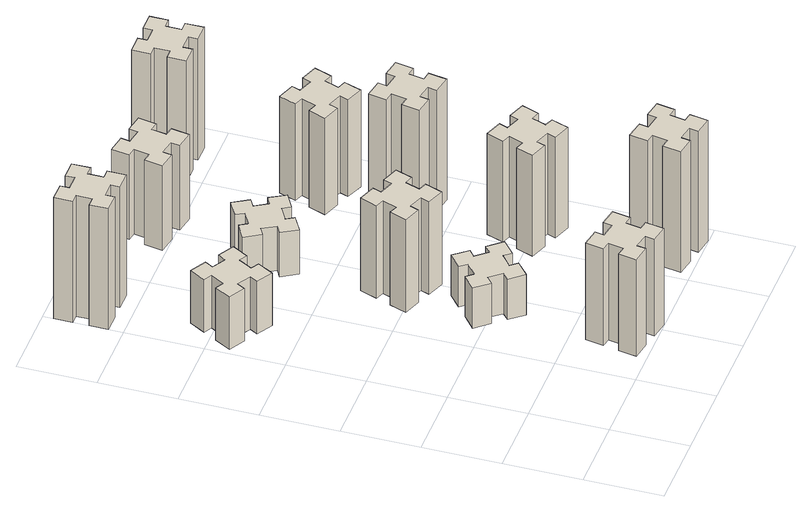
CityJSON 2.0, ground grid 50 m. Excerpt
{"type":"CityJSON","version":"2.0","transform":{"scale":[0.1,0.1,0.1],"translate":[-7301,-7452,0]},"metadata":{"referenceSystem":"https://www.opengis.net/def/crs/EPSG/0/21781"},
"CityObjects":{
"building1":{"type":"Building","attributes":{"class":"1000","function":"1000","usage":"1000","yearOfConstruction":2016,"roofType":"1000","measuredHeight":72,"storeysAboveGround":30,"storeysBelowGround":0},"geometry":[{"type":"Solid","lod":"1","boundaries":[[[[0,1,2,3,4,5,6,7,8,9,10,11,12,13,14,15,16,17,18,19]],[[17,16,20,21]],[[16,15,22,20]],[[15,14,23,22]],[[14,13,24,23]],[[13,12,25,24]],[[12,11,26,25]],[[11,10,27,26]],[[10,9,28,27]],[[9,8,29,28]],[[8,7,30,29]],[[7,6,31,30]],[[6,5,32,31]],[[5,4,33,32]],[[4,3,34,33]],[[3,2,35,34]],[[2,1,36,35]],[[1,0,37,36]],[[0,19,38,37]],[[19,18,39,38]],[[18,17,21,39]],[[24,25,26,27,28,29,30,31,32,33,34,35,36,37,38,39,21,20,22,23]]]]}]},
"building2":{"type":"Building","attributes":{"class":"1000","function":"1000","usage":"1000","yearOfConstruction":2016,"roofType":"1000","measuredHeight":39,"storeysAboveGround":30,"storeysBelowGround":0},"geometry":[{"type":"Solid","lod":"1","boundaries":[[[[40,41,42,43,44,45,46,47,48,49,50,51,52,53,54,55,56,57,58,59]],[[57,56,60,61]],[[56,55,62,60]],[[55,54,63,62]],[[54,53,64,63]],[[53,52,65,64]],[[52,51,66,65]],[[51,50,67,66]],[[50,49,68,67]],[[49,48,69,68]],[[48,47,70,69]],[[47,46,71,70]],[[46,45,72,71]],[[45,44,73,72]],[[44,43,74,73]],[[43,42,75,74]],[[42,41,76,75]],[[41,40,77,76]],[[40,59,78,77]],[[59,58,79,78]],[[58,57,61,79]],[[64,65,66,67,68,69,70,71,72,73,74,75,76,77,78,79,61,60,62,63]]]]}]},
"building3":{"type":"Building","attributes":{"class":"1000","function":"1000","usage":"1000","yearOfConstruction":2016,"roofType":"1000","measuredHeight":90,"storeysAboveGround":30,"storeysBelowGround":0},"geometry":[{"type":"Solid","lod":"1","boundaries":[[[[80,81,82,83,84,85,86,87,88,89,90,91,92,93,94,95,96,97,98,99]],[[97,96,100,101]],[[96,95,102,100]],[[95,94,103,102]],[[94,93,104,103]],[[93,92,105,104]],[[92,91,106,105]],[[91,90,107,106]],[[90,89,108,107]],[[89,88,109,108]],[[88,87,110,109]],[[87,86,111,110]],[[86,85,112,111]],[[85,84,113,112]],[[84,83,114,113]],[[83,82,115,114]],[[82,81,116,115]],[[81,80,117,116]],[[80,99,118,117]],[[99,98,119,118]],[[98,97,101,119]],[[104,105,106,107,108,109,110,111,112,113,114,115,116,117,118,119,101,100,102,103]]]]}]},
"building4":{"type":"Building","attributes":{"class":"1000","function":"1000","usage":"1000","yearOfConstruction":2016,"roofType":"1000","measuredHeight":30,"storeysAboveGround":30,"storeysBelowGround":0},"geometry":[{"type":"Solid","lod":"1","boundaries":[[[[120,121,122,123,124,125,126,127,128,129,130,131,132,133,134,135,136,137,138,139]],[[137,136,140,141]],[[136,135,142,140]],[[135,134,143,142]],[[134,133,144,143]],[[133,132,145,144]],[[132,131,146,145]],[[131,130,147,146]],[[130,129,148,147]],[[129,128,149,148]],[[128,127,150,149]],[[127,126,151,150]],[[126,125,152,151]],[[125,124,153,152]],[[124,123,154,153]],[[123,122,155,154]],[[122,121,156,155]],[[121,120,157,156]],[[120,139,158,157]],[[139,138,159,158]],[[138,137,141,159]],[[144,145,146,147,148,149,150,151,152,153,154,155,156,157,158,159,141,140,142,143]]]]}]},
"building5":{"type":"Building","attributes":{"class":"1000","function":"1000","usage":"1000","yearOfConstruction":2016,"roofType":"1000","measuredHeight":69,"storeysAboveGround":30,"storeysBelowGround":0},"geometry":[{"type":"Solid","lod":"1","boundaries":[[[[160,161,162,163,164,165,166,167,168,169,170,171,172,173,174,175,176,177,178,179]],[[177,176,180,181]],[[176,175,182,180]],[[175,174,183,182]],[[174,173,184,183]],[[173,172,185,184]],[[172,171,186,185]],[[171,170,187,186]],[[170,169,188,187]],[[169,168,189,188]],[[168,167,190,189]],[[167,166,191,190]],[[166,165,192,191]],[[165,164,193,192]],[[164,163,194,193]],[[163,162,195,194]],[[162,161,196,195]],[[161,160,197,196]],[[160,179,198,197]],[[179,178,199,198]],[[178,177,181,199]],[[184,185,186,187,188,189,190,191,192,193,194,195,196,197,198,199,181,180,182,183]]]]}]},
"building6":{"type":"Building","attributes":{"class":"1000","function":"1000","usage":"1000","yearOfConstruction":2016,"roofType":"1000","measuredHeight":33,"storeysAboveGround":30,"storeysBelowGround":0},"geometry":[{"type":"Solid","lod":"1","boundaries":[[[[200,201,202,203,204,205,206,207,208,209,210,211,212,213,214,215,216,217,218,219]],[[217,216,220,221]],[[216,215,222,220]],[[215,214,223,222]],[[214,213,224,223]],[[213,212,225,224]],[[212,211,226,225]],[[211,210,227,226]],[[210,209,228,227]],[[209,208,229,228]],[[208,207,230,229]],[[207,206,231,230]],[[206,205,232,231]],[[205,204,233,232]],[[204,203,234,233]],[[203,202,235,234]],[[202,201,236,235]],[[201,200,237,236]],[[200,219,238,237]],[[219,218,239,238]],[[218,217,221,239]],[[224,225,226,227,228,229,230,231,232,233,234,235,236,237,238,239,221,220,222,223]]]]}]},
"building7":{"type":"Building","attributes":{"class":"1000","function":"1000","usage":"1000","yearOfConstruction":2016,"roofType":"1000","measuredHeight":90,"storeysAboveGround":30,"storeysBelowGround":0},"geometry":[{"type":"Solid","lod":"1","boundaries":[[[[240,241,242,243,244,245,246,247,248,249,250,251,252,253,254,255,256,257,258,259]],[[257,256,260,261]],[[256,255,262,260]],[[255,254,263,262]],[[254,253,264,263]],[[253,252,265,264]],[[252,251,266,265]],[[251,250,267,266]],[[250,249,268,267]],[[249,248,269,268]],[[248,247,270,269]],[[247,246,271,270]],[[246,245,272,271]],[[245,244,273,272]],[[244,243,274,273]],[[243,242,275,274]],[[242,241,276,275]],[[241,240,277,276]],[[240,259,278,277]],[[259,258,279,278]],[[258,257,261,279]],[[264,265,266,267,268,269,270,271,272,273,274,275,276,277,278,279,261,260,262,263]]]]}]},
"building8":{"type":"Building","attributes":{"class":"1000","function":"1000","usage":"1000","yearOfConstruction":2016,"roofType":"1000","measuredHeight":63,"storeysAboveGround":30,"storeysBelowGround":0},"geometry":[{"type":"Solid","lod":"1","boundaries":[[[[280,281,282,283,284,285,286,287,288,289,290,291,292,293,294,295,296,297,298,299]],[[297,296,300,301]],[[296,295,302,300]],[[295,294,303,302]],[[294,293,304,303]],[[293,292,305,304]],[[292,291,306,305]],[[291,290,307,306]],[[290,289,308,307]],[[289,288,309,308]],[[288,287,310,309]],[[287,286,311,310]],[[286,285,312,311]],[[285,284,313,312]],[[284,283,314,313]],[[283,282,315,314]],[[282,281,316,315]],[[281,280,317,316]],[[280,299,318,317]],[[299,298,319,318]],[[298,297,301,319]],[[304,305,306,307,308,309,310,311,312,313,314,315,316,317,318,319,301,300,302,303]]]]}]},
"building9":{"type":"Building","attributes":{"class":"1000","function":"1000","usage":"1000","yearOfConstruction":2016,"roofType":"1000","measuredHeight":75,"storeysAboveGround":30,"storeysBelowGround":0},"geometry":[{"type":"Solid","lod":"1","boundaries":[[[[320,321,322,323,324,325,326,327,328,329,330,331,332,333,334,335,336,337,338,339]],[[337,336,340,341]],[[336,335,342,340]],[[335,334,343,342]],[[334,333,344,343]],[[333,332,345,344]],[[332,331,346,345]],[[331,330,347,346]],[[330,329,348,347]],[[329,328,349,348]],[[328,327,350,349]],[[327,326,351,350]],[[326,325,352,351]],[[325,324,353,352]],[[324,323,354,353]],[[323,322,355,354]],[[322,321,356,355]],[[321,320,357,356]],[[320,339,358,357]],[[339,338,359,358]],[[338,337,341,359]],[[344,345,346,347,348,349,350,351,352,353,354,355,356,357,358,359,341,340,342,343]]]]}]},
"building10":{"type":"Building","attributes":{"class":"1000","function":"1000","usage":"1000","yearOfConstruction":2016,"roofType":"1000","measuredHeight":90,"storeysAboveGround":30,"storeysBelowGround":0},"geometry":[{"type":"Solid","lod":"1","boundaries":[[[[360,361,362,363,364,365,366,367,368,369,370,371,372,373,374,375,376,377,378,379]],[[377,376,380,381]],[[376,375,382,380]],[[375,374,383,382]],[[374,373,384,383]],[[373,372,385,384]],[[372,371,386,385]],[[371,370,387,386]],[[370,369,388,387]],[[369,368,389,388]],[[368,367,390,389]],[[367,366,391,390]],[[366,365,392,391]],[[365,364,393,392]],[[364,363,394,393]],[[363,362,395,394]],[[362,361,396,395]],[[361,360,397,396]],[[360,379,398,397]],[[379,378,399,398]],[[378,377,381,399]],[[384,385,386,387,388,389,390,391,392,393,394,395,396,397,398,399,381,380,382,383]]]]}]},
"building11":{"type":"Building","attributes":{"class":"1000","function":"1000","usage":"1000","yearOfConstruction":2016,"roofType":"1000","measuredHeight":72,"storeysAboveGround":30,"storeysBelowGround":0},"geometry":[{"type":"Solid","lod":"1","boundaries":[[[[400,401,402,403,404,405,406,407,408,409,410,411,412,413,414,415,416,417,418,419]],[[417,416,420,421]],[[416,415,422,420]],[[415,414,423,422]],[[414,413,424,423]],[[413,412,425,424]],[[412,411,426,425]],[[411,410,427,426]],[[410,409,428,427]],[[409,408,429,428]],[[408,407,430,429]],[[407,406,431,430]],[[406,405,432,431]],[[405,404,433,432]],[[404,403,434,433]],[[403,402,435,434]],[[402,401,436,435]],[[401,400,437,436]],[[400,419,438,437]],[[419,418,439,438]],[[418,417,421,439]],[[424,425,426,427,428,429,430,431,432,433,434,435,436,437,438,439,421,420,422,423]]]]}]},
"building12":{"type":"Building","attributes":{"class":"1000","function":"1000","usage":"1000","yearOfConstruction":2016,"roofType":"1000","measuredHeight":90,"storeysAboveGround":30,"storeysBelowGround":0},"geometry":[{"type":"Solid","lod":"1","boundaries":[[[[440,441,442,443,444,445,446,447,448,449,450,451,452,453,454,455,456,457,458,459]],[[457,456,460,461]],[[456,455,462,460]],[[455,454,463,462]],[[454,453,464,463]],[[453,452,465,464]],[[452,451,466,465]],[[451,450,467,466]],[[450,449,468,467]],[[449,448,469,468]],[[448,447,470,469]],[[447,446,471,470]],[[446,445,472,471]],[[445,444,473,472]],[[444,443,474,473]],[[443,442,475,474]],[[442,441,476,475]],[[441,440,477,476]],[[440,459,478,477]],[[459,458,479,478]],[[458,457,461,479]],[[464,465,466,467,468,469,470,471,472,473,474,475,476,477,478,479,461,460,462,463]]]]}]}
},
"vertices":[
[816,274,0],[798,175,0],[739,186,0],[718,67,0],[837,47,0],[847,106,0],[945,88,0],[935,29,0],[1053,8,0],[1074,127,0],[1015,137,0],[1032,235,0],[1091,225,0],[1112,343,0],[994,364,0],[984,305,0],[885,322,0],[896,381,0],[777,402,0],[757,284,0],[885,322,720],[896,381,720],[984,305,720],[994,364,720],[1112,343,720],[1091,225,720],[1032,235,720],[1015,137,720],[1074,127,720],[1053,8,720],[935,29,720],[945,88,720],[847,106,720],[837,47,720],[718,67,720],[739,186,720],[798,175,720],[816,274,720],[757,284,720],[777,402,720],
[346,2327,0],[396,2414,0],[448,2384,0],[508,2488,0],[404,2548,0],[374,2496,0],[287,2546,0],[317,2598,0],[213,2658,0],[153,2554,0],[205,2524,0],[155,2437,0],[103,2467,0],[43,2363,0],[147,2303,0],[177,2355,0],[264,2305,0],[234,2253,0],[338,2193,0],[398,2297,0],[264,2305,390],[234,2253,390],[177,2355,390],[147,2303,390],[43,2363,390],[103,2467,390],[155,2437,390],[205,2524,390],[153,2554,390],[213,2658,390],[317,2598,390],[287,2546,390],[374,2496,390],[404,2548,390],[508,2488,390],[448,2384,390],[396,2414,390],[346,2327,390],[398,2297,390],[338,2193,390],
[285,3215,0],[285,3315,0],[345,3315,0],[345,3435,0],[225,3435,0],[225,3375,0],[125,3375,0],[125,3435,0],[5,3435,0],[5,3315,0],[65,3315,0],[65,3215,0],[5,3215,0],[5,3095,0],[125,3095,0],[125,3155,0],[225,3155,0],[225,3095,0],[345,3095,0],[345,3215,0],[225,3155,900],[225,3095,900],[125,3155,900],[125,3095,900],[5,3095,900],[5,3215,900],[65,3215,900],[65,3315,900],[5,3315,900],[5,3435,900],[125,3435,900],[125,3375,900],[225,3375,900],[225,3435,900],[345,3435,900],[345,3315,900],[285,3315,900],[285,3215,900],[345,3215,900],[345,3095,900],
[948,929,0],[1024,993,0],[1063,947,0],[1155,1024,0],[1078,1116,0],[1032,1078,0],[967,1154,0],[1013,1193,0],[936,1285,0],[844,1208,0],[883,1162,0],[806,1097,0],[768,1143,0],[676,1066,0],[753,974,0],[799,1013,0],[863,936,0],[817,898,0],[894,806,0],[986,883,0],[863,936,300],[817,898,300],[799,1013,300],[753,974,300],[676,1066,300],[768,1143,300],[806,1097,300],[883,1162,300],[844,1208,300],[936,1285,300],[1013,1193,300],[967,1154,300],[1032,1078,300],[1078,1116,300],[1155,1024,300],[1063,947,300],[1024,993,300],[948,929,300],[986,883,300],[894,806,300],
[1002,1501,0],[1036,1595,0],[1092,1574,0],[1133,1687,0],[1020,1728,0],[1000,1672,0],[906,1706,0],[927,1762,0],[814,1803,0],[773,1690,0],[829,1670,0],[795,1576,0],[739,1597,0],[697,1484,0],[810,1443,0],[831,1499,0],[925,1465,0],[904,1409,0],[1017,1367,0],[1058,1480,0],[925,1465,690],[904,1409,690],[831,1499,690],[810,1443,690],[697,1484,690],[739,1597,690],[795,1576,690],[829,1670,690],[773,1690,690],[814,1803,690],[927,1762,690],[906,1706,690],[1000,1672,690],[1020,1728,690],[1133,1687,690],[1092,1574,690],[1036,1595,690],[1002,1501,690],[1058,1480,690],[1017,1367,690],
[795,2414,0],[845,2327,0],[793,2297,0],[853,2193,0],[957,2253,0],[927,2305,0],[1014,2355,0],[1044,2303,0],[1148,2363,0],[1088,2467,0],[1036,2437,0],[986,2524,0],[1038,2554,0],[978,2658,0],[874,2598,0],[904,2546,0],[817,2496,0],[787,2548,0],[683,2488,0],[743,2384,0],[817,2496,330],[787,2548,330],[904,2546,330],[874,2598,330],[978,2658,330],[1038,2554,330],[986,2524,330],[1036,2437,330],[1088,2467,330],[1148,2363,330],[1044,2303,330],[1014,2355,330],[927,2305,330],[957,2253,330],[853,2193,330],[793,2297,330],[845,2327,330],[795,2414,330],[743,2384,330],[683,2488,330],
[1824,305,0],[1725,322,0],[1736,381,0],[1617,402,0],[1597,284,0],[1656,274,0],[1638,175,0],[1579,186,0],[1558,67,0],[1677,47,0],[1687,106,0],[1785,88,0],[1775,29,0],[1893,8,0],[1914,127,0],[1855,137,0],[1872,235,0],[1931,225,0],[1952,343,0],[1834,364,0],[1872,235,900],[1931,225,900],[1855,137,900],[1914,127,900],[1893,8,900],[1775,29,900],[1785,88,900],[1687,106,900],[1677,47,900],[1558,67,900],[1579,186,900],[1638,175,900],[1656,274,900],[1597,284,900],[1617,402,900],[1736,381,900],[1725,322,900],[1824,305,900],[1834,364,900],[1952,343,900],
[916,3234,0],[898,3135,0],[839,3146,0],[818,3027,0],[937,3007,0],[947,3066,0],[1045,3048,0],[1035,2989,0],[1153,2968,0],[1174,3087,0],[1115,3097,0],[1132,3195,0],[1191,3185,0],[1212,3303,0],[1094,3324,0],[1084,3265,0],[985,3282,0],[996,3341,0],[877,3362,0],[857,3244,0],[985,3282,630],[996,3341,630],[1084,3265,630],[1094,3324,630],[1212,3303,630],[1191,3185,630],[1132,3195,630],[1115,3097,630],[1174,3087,630],[1153,2968,630],[1035,2989,630],[1045,3048,630],[947,3066,630],[937,3007,630],[818,3027,630],[839,3146,630],[898,3135,630],[916,3234,630],[857,3244,630],[877,3362,630],
[1571,959,0],[1665,925,0],[1644,869,0],[1757,827,0],[1798,940,0],[1742,961,0],[1776,1055,0],[1832,1034,0],[1873,1147,0],[1760,1188,0],[1740,1132,0],[1646,1166,0],[1667,1222,0],[1554,1263,0],[1513,1150,0],[1569,1130,0],[1535,1036,0],[1479,1057,0],[1437,944,0],[1550,903,0],[1535,1036,750],[1479,1057,750],[1569,1130,750],[1513,1150,750],[1554,1263,750],[1667,1222,750],[1646,1166,750],[1740,1132,750],[1760,1188,750],[1873,1147,750],[1832,1034,750],[1776,1055,750],[1742,961,750],[1798,940,750],[1757,827,750],[1644,869,750],[1665,925,750],[1571,959,750],[1550,903,750],[1437,944,750],
[1587,1686,0],[1685,1668,0],[1675,1609,0],[1793,1588,0],[1814,1707,0],[1755,1717,0],[1772,1815,0],[1831,1805,0],[1852,1923,0],[1734,1944,0],[1724,1885,0],[1625,1902,0],[1636,1961,0],[1517,1982,0],[1497,1864,0],[1556,1854,0],[1538,1755,0],[1479,1766,0],[1458,1647,0],[1577,1627,0],[1538,1755,900],[1479,1766,900],[1556,1854,900],[1497,1864,900],[1517,1982,900],[1636,1961,900],[1625,1902,900],[1724,1885,900],[1734,1944,900],[1852,1923,900],[1831,1805,900],[1772,1815,900],[1755,1717,900],[1814,1707,900],[1793,1588,900],[1675,1609,900],[1685,1668,900],[1587,1686,900],[1577,1627,900],[1458,1647,900],
[1740,2412,0],[1646,2446,0],[1667,2502,0],[1554,2543,0],[1513,2430,0],[1569,2410,0],[1535,2316,0],[1479,2337,0],[1437,2224,0],[1550,2183,0],[1571,2239,0],[1665,2205,0],[1644,2149,0],[1757,2107,0],[1798,2220,0],[1742,2241,0],[1776,2335,0],[1832,2314,0],[1873,2427,0],[1760,2468,0],[1776,2335,720],[1832,2314,720],[1742,2241,720],[1798,2220,720],[1757,2107,720],[1644,2149,720],[1665,2205,720],[1571,2239,720],[1550,2183,720],[1437,2224,720],[1479,2337,720],[1535,2316,720],[1569,2410,720],[1513,2430,720],[1554,2543,720],[1667,2502,720],[1646,2446,720],[1740,2412,720],[1760,2468,720],[1873,2427,720],
[1605,3155,0],[1705,3155,0],[1705,3095,0],[1825,3095,0],[1825,3215,0],[1765,3215,0],[1765,3315,0],[1825,3315,0],[1825,3435,0],[1705,3435,0],[1705,3375,0],[1605,3375,0],[1605,3435,0],[1485,3435,0],[1485,3315,0],[1545,3315,0],[1545,3215,0],[1485,3215,0],[1485,3095,0],[1605,3095,0],[1545,3215,900],[1485,3215,900],[1545,3315,900],[1485,3315,900],[1485,3435,900],[1605,3435,900],[1605,3375,900],[1705,3375,900],[1705,3435,900],[1825,3435,900],[1825,3315,900],[1765,3315,900],[1765,3215,900],[1825,3215,900],[1825,3095,900],[1705,3095,900],[1705,3155,900],[1605,3155,900],[1605,3095,900],[1485,3095,900]
]}
